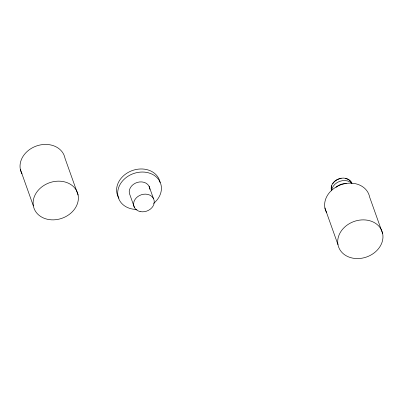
<?xml version="1.0" encoding="UTF-8"?>
<svg xmlns="http://www.w3.org/2000/svg" width="403" height="403" viewBox="0 0 403 403"><rect width="100%" height="100%" fill="white"/><g stroke="black" fill="none" stroke-linecap="round" stroke-linejoin="round"><path stroke-width="0.6" d="M382.694 233.77A23.072 18.83 -19.6 0 0 346.091 225.871A23.072 18.83 -19.6 0 0 352.227 258.036A23.072 18.83 -19.6 0 0 382.694 233.77L369.611 197.032A23.072 18.83 -19.6 0 0 340.822 184.791A23.072 18.83 -19.6 0 0 326.576 212.562M324.899 207.943L337.981 244.681M149.06 186.216L153.422 198.467M134.416 207.485L130.058 195.238A10.543 8.604 -19.6 0 1 137.403 182.388A10.543 8.604 -19.6 0 1 149.906 189.475M78.101 195.057A23.072 18.83 -19.6 0 0 41.499 187.158A23.072 18.83 -19.6 0 0 47.635 219.323A23.072 18.83 -19.6 0 0 78.101 195.057L65.019 158.319A23.072 18.83 -19.6 0 0 36.23 146.072A23.072 18.83 -19.6 0 0 21.984 173.849M20.306 169.23L33.389 205.968M335.956 187.375A11.576 9.445 -19.6 0 1 346.343 183.627M331.604 190.473A11.576 9.445 -19.6 0 1 339.669 181.36A11.576 9.445 -19.6 0 1 351.718 183.214M331.588 190.866A10.861 8.861 -19.6 0 1 338.777 178.851A10.861 8.861 -19.6 0 1 352.015 183.491M331.407 189.133A10.644 8.685 -19.6 0 1 331.422 187.395M331.513 186.811A10.644 8.685 -19.6 0 1 331.835 185.647M332.762 183.743A10.644 8.685 -19.6 0 1 341.255 178.398M345.547 178.504A10.644 8.685 -19.6 0 1 351.34 182.534M137.005 209.429A22.291 18.195 -19.6 0 1 119.162 186.272A22.291 18.195 -19.6 0 1 152.294 174.257A22.291 18.195 -19.6 0 1 153.598 203.409M118.986 198.231A22.291 18.195 -19.6 0 1 131.836 170.721A22.291 18.195 -19.6 0 1 160.112 182.619M140.093 211.545A10.543 8.604 -19.6 0 0 154.158 200.588A10.543 8.604 -19.6 0 0 137.509 196.795A10.543 8.604 -19.6 0 0 140.093 211.545"/></g></svg>
